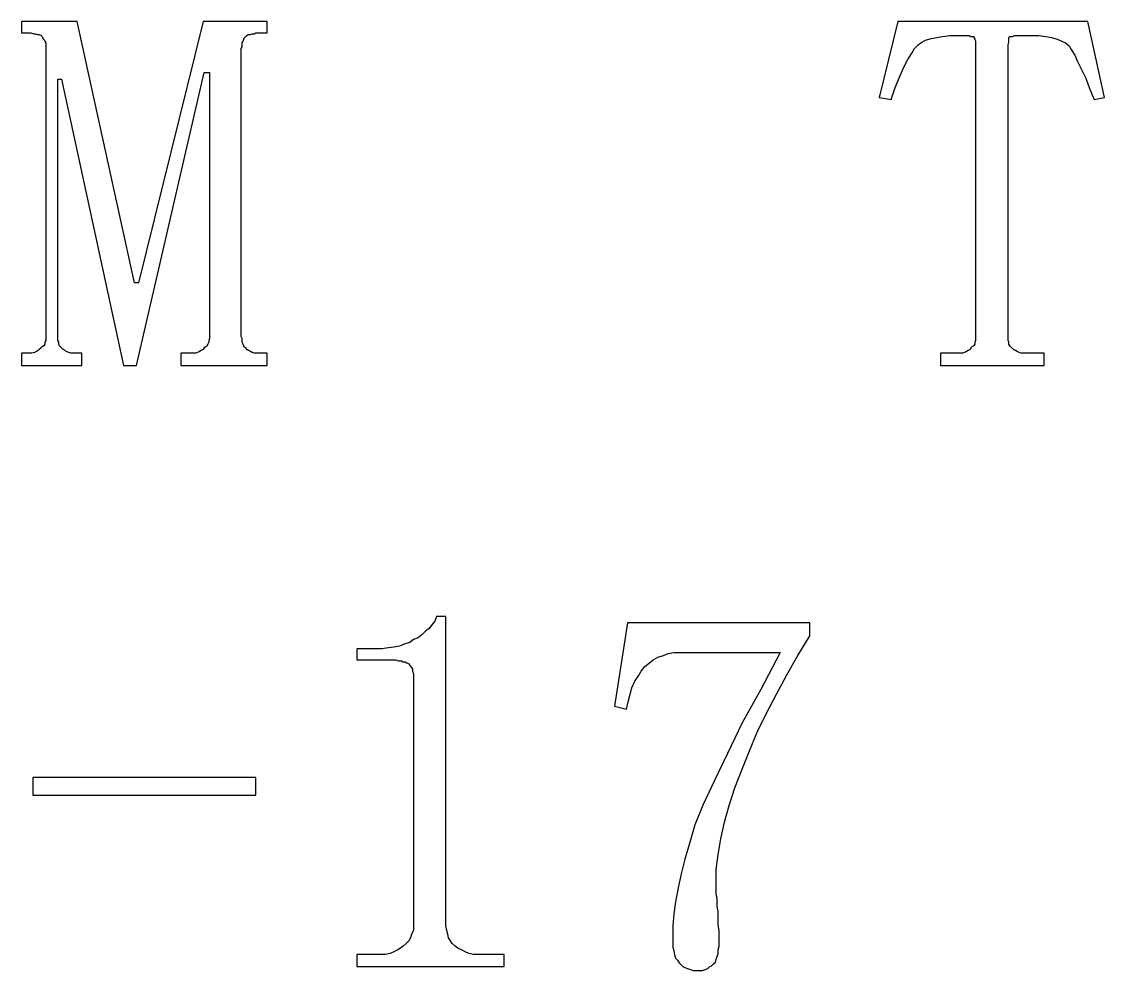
# Model space of a CAD drawing. Extents: x -210 to 210, y -160 to 160.
# Drawn here: x -156.45 to -144.76, y -139.45 to -129.21 of the extents above; entities that cross this region are included whole.
import ezdxf

# ---------------------------------------------------------------- set-up
doc = ezdxf.new("R2010")
doc.units = 0
doc.header["$MEASUREMENT"] = 0
doc.layers.get('0').update_dxf_attribs({"linetype": 'CONTINUOUS'})

msp = doc.modelspace()

# ---------------------------------------------------------------- linework, layer by layer
for points in [[(-154.07, -132.63), (-154.08, -132.61), (-154.08, -132.61), (-154.08, -129.5), (-154.08, -129.5), (-154.07, -129.48), (-154.07, -129.48), (-154.07, -129.46), (-154.07, -129.46), (-154.07, -129.44), (-154.07, -129.44), (-154.06, -129.42), (-154.06, -129.42), (-154.05, -129.4), (-154.05, -129.4), (-154.05, -129.39), (-154.05, -129.39), (-154.03, -129.37), (-154.03, -129.37), (-154.02, -129.36), (-154.02, -129.36), (-154, -129.35), (-154, -129.35), (-153.98, -129.35), (-153.98, -129.35), (-153.96, -129.34), (-153.96, -129.34), (-153.94, -129.34), (-153.94, -129.34), (-153.92, -129.33), (-153.92, -129.33), (-153.9, -129.33), (-153.9, -129.33), (-153.8, -129.33), (-153.8, -129.33), (-153.8, -129.21), (-153.8, -129.21), (-154.49, -129.21), (-154.49, -129.21), (-155.19, -132.03), (-155.19, -132.03), (-155.23, -132.03), (-155.23, -132.03), (-155.85, -129.21), (-155.85, -129.21), (-156.45, -129.21), (-156.45, -129.21), (-156.45, -129.33), (-156.45, -129.33), (-156.38, -129.33), (-156.38, -129.33), (-156.35, -129.33), (-156.35, -129.33), (-156.32, -129.34), (-156.32, -129.34), (-156.3, -129.34), (-156.3, -129.34), (-156.28, -129.35), (-156.28, -129.35), (-156.26, -129.35), (-156.26, -129.35), (-156.24, -129.36), (-156.24, -129.36), (-156.23, -129.37), (-156.23, -129.37), (-156.22, -129.39), (-156.22, -129.39), (-156.21, -129.4), (-156.21, -129.4), (-156.2, -129.42), (-156.2, -129.42), (-156.19, -129.44), (-156.19, -129.44), (-156.19, -129.46), (-156.19, -129.46), (-156.19, -129.48), (-156.19, -129.48), (-156.19, -129.5), (-156.19, -129.5), (-156.19, -132.61), (-156.19, -132.61), (-156.19, -132.63), (-156.19, -132.63), (-156.19, -132.65), (-156.19, -132.65), (-156.2, -132.67), (-156.2, -132.67), (-156.2, -132.69), (-156.2, -132.69), (-156.21, -132.71), (-156.21, -132.71), (-156.23, -132.72), (-156.23, -132.72), (-156.24, -132.73), (-156.24, -132.73), (-156.26, -132.75), (-156.26, -132.75), (-156.27, -132.76), (-156.27, -132.76), (-156.29, -132.77), (-156.29, -132.77), (-156.31, -132.78), (-156.31, -132.78), (-156.34, -132.79), (-156.34, -132.79), (-156.37, -132.79), (-156.37, -132.79), (-156.4, -132.79), (-156.4, -132.79), (-156.45, -132.79), (-156.45, -132.79), (-156.45, -132.92), (-156.45, -132.92), (-155.8, -132.92), (-155.8, -132.92), (-155.8, -132.79), (-155.8, -132.79), (-155.87, -132.79), (-155.87, -132.79), (-155.89, -132.79), (-155.89, -132.79), (-155.92, -132.79), (-155.92, -132.79), (-155.94, -132.78), (-155.94, -132.78), (-155.97, -132.77), (-155.97, -132.77), (-155.98, -132.76), (-155.98, -132.76), (-156, -132.75), (-156, -132.75), (-156.02, -132.73), (-156.02, -132.73), (-156.03, -132.72), (-156.03, -132.72), (-156.04, -132.71), (-156.04, -132.71), (-156.05, -132.69), (-156.05, -132.69), (-156.05, -132.67), (-156.05, -132.67), (-156.06, -132.65), (-156.06, -132.65), (-156.06, -132.63), (-156.06, -132.63), (-156.06, -132.61), (-156.06, -132.61), (-156.06, -129.83), (-156.06, -129.83), (-156.02, -129.83), (-156.02, -129.83), (-155.35, -132.92), (-155.35, -132.92), (-155.21, -132.92), (-155.21, -132.92), (-154.48, -129.76), (-154.48, -129.76), (-154.42, -129.76), (-154.42, -129.76), (-154.42, -132.61), (-154.42, -132.61), (-154.42, -132.63), (-154.42, -132.63), (-154.43, -132.65), (-154.43, -132.65), (-154.43, -132.67), (-154.43, -132.67), (-154.44, -132.69), (-154.44, -132.69), (-154.45, -132.71), (-154.45, -132.71), (-154.46, -132.72), (-154.46, -132.72), (-154.48, -132.73), (-154.48, -132.73), (-154.49, -132.75), (-154.49, -132.75), (-154.51, -132.76), (-154.51, -132.76), (-154.53, -132.77), (-154.53, -132.77), (-154.55, -132.78), (-154.55, -132.78), (-154.57, -132.79), (-154.57, -132.79), (-154.6, -132.79), (-154.6, -132.79), (-154.63, -132.79), (-154.63, -132.79), (-154.73, -132.79), (-154.73, -132.79), (-154.73, -132.92), (-154.73, -132.92), (-153.8, -132.92), (-153.8, -132.92), (-153.8, -132.79), (-153.8, -132.79), (-153.9, -132.79), (-153.9, -132.79), (-153.92, -132.79), (-153.92, -132.79), (-153.94, -132.79), (-153.94, -132.79), (-153.96, -132.78), (-153.96, -132.78), (-153.98, -132.77), (-153.98, -132.77), (-154, -132.76), (-154, -132.76), (-154.02, -132.75), (-154.02, -132.75), (-154.03, -132.73), (-154.03, -132.73), (-154.05, -132.72), (-154.05, -132.72), (-154.05, -132.71), (-154.05, -132.71), (-154.06, -132.69), (-154.06, -132.69), (-154.07, -132.67), (-154.07, -132.67), (-154.07, -132.65), (-154.07, -132.65), (-154.07, -132.63)], [(-146.53, -132.92), (-145.41, -132.92), (-145.41, -132.92), (-145.41, -132.79), (-145.41, -132.79), (-145.6, -132.79), (-145.6, -132.79), (-145.63, -132.79), (-145.63, -132.79), (-145.66, -132.79), (-145.66, -132.79), (-145.68, -132.78), (-145.68, -132.78), (-145.7, -132.77), (-145.7, -132.77), (-145.72, -132.76), (-145.72, -132.76), (-145.74, -132.75), (-145.74, -132.75), (-145.76, -132.73), (-145.76, -132.73), (-145.77, -132.72), (-145.77, -132.72), (-145.78, -132.71), (-145.78, -132.71), (-145.79, -132.69), (-145.79, -132.69), (-145.79, -132.67), (-145.79, -132.67), (-145.8, -132.65), (-145.8, -132.65), (-145.8, -132.63), (-145.8, -132.63), (-145.8, -132.61), (-145.8, -132.61), (-145.8, -129.6), (-145.8, -129.6), (-145.8, -129.54), (-145.8, -129.54), (-145.8, -129.5), (-145.8, -129.5), (-145.8, -129.46), (-145.8, -129.46), (-145.79, -129.43), (-145.79, -129.43), (-145.79, -129.4), (-145.79, -129.4), (-145.79, -129.38), (-145.79, -129.38), (-145.78, -129.37), (-145.78, -129.37), (-145.77, -129.37), (-145.77, -129.37), (-145.75, -129.37), (-145.75, -129.37), (-145.73, -129.36), (-145.73, -129.36), (-145.69, -129.36), (-145.69, -129.36), (-145.65, -129.36), (-145.65, -129.36), (-145.6, -129.36), (-145.6, -129.36), (-145.55, -129.36), (-145.55, -129.36), (-145.47, -129.36), (-145.47, -129.36), (-145.39, -129.37), (-145.39, -129.37), (-145.33, -129.38), (-145.33, -129.38), (-145.27, -129.4), (-145.27, -129.4), (-145.22, -129.42), (-145.22, -129.42), (-145.18, -129.44), (-145.18, -129.44), (-145.14, -129.47), (-145.14, -129.47), (-145.12, -129.51), (-145.12, -129.51), (-145.08, -129.57), (-145.08, -129.57), (-145.05, -129.64), (-145.05, -129.64), (-145.01, -129.72), (-145.01, -129.72), (-144.96, -129.82), (-144.96, -129.82), (-144.92, -129.93), (-144.92, -129.93), (-144.87, -130.05), (-144.87, -130.05), (-144.76, -130.03), (-144.76, -130.03), (-144.94, -129.21), (-144.94, -129.21), (-146.99, -129.21), (-146.99, -129.21), (-147.19, -130.03), (-147.19, -130.03), (-147.06, -130.05), (-147.06, -130.05), (-147.02, -129.92), (-147.02, -129.92), (-146.97, -129.81), (-146.97, -129.81), (-146.93, -129.71), (-146.93, -129.71), (-146.88, -129.62), (-146.88, -129.62), (-146.84, -129.55), (-146.84, -129.55), (-146.81, -129.5), (-146.81, -129.5), (-146.77, -129.46), (-146.77, -129.46), (-146.73, -129.43), (-146.73, -129.43), (-146.69, -129.41), (-146.69, -129.41), (-146.63, -129.39), (-146.63, -129.39), (-146.57, -129.38), (-146.57, -129.38), (-146.51, -129.37), (-146.51, -129.37), (-146.43, -129.36), (-146.43, -129.36), (-146.35, -129.36), (-146.35, -129.36), (-146.31, -129.36), (-146.31, -129.36), (-146.28, -129.36), (-146.28, -129.36), (-146.25, -129.36), (-146.25, -129.36), (-146.22, -129.36), (-146.22, -129.36), (-146.2, -129.37), (-146.2, -129.37), (-146.18, -129.37), (-146.18, -129.37), (-146.17, -129.37), (-146.17, -129.37), (-146.17, -129.38), (-146.17, -129.38), (-146.16, -129.4), (-146.16, -129.4), (-146.15, -129.42), (-146.15, -129.42), (-146.15, -129.45), (-146.15, -129.45), (-146.15, -129.48), (-146.15, -129.48), (-146.15, -129.52), (-146.15, -129.52), (-146.15, -129.57), (-146.15, -129.57), (-146.15, -132.61), (-146.15, -132.61), (-146.15, -132.63), (-146.15, -132.63), (-146.15, -132.65), (-146.15, -132.65), (-146.16, -132.67), (-146.16, -132.67), (-146.16, -132.69), (-146.16, -132.69), (-146.17, -132.71), (-146.17, -132.71), (-146.19, -132.72), (-146.19, -132.72), (-146.2, -132.73), (-146.2, -132.73), (-146.21, -132.75), (-146.21, -132.75), (-146.23, -132.76), (-146.23, -132.76), (-146.25, -132.77), (-146.25, -132.77), (-146.27, -132.78), (-146.27, -132.78), (-146.29, -132.79), (-146.29, -132.79), (-146.31, -132.79), (-146.31, -132.79), (-146.34, -132.79), (-146.34, -132.79), (-146.53, -132.79), (-146.53, -132.79), (-146.53, -132.92)], [(-151.87, -138.92), (-151.87, -135.63), (-151.87, -135.63), (-151.97, -135.63), (-151.97, -135.63), (-151.99, -135.68), (-151.99, -135.68), (-152.02, -135.72), (-152.02, -135.72), (-152.05, -135.76), (-152.05, -135.76), (-152.09, -135.79), (-152.09, -135.79), (-152.13, -135.83), (-152.13, -135.83), (-152.17, -135.86), (-152.17, -135.86), (-152.22, -135.88), (-152.22, -135.88), (-152.26, -135.91), (-152.26, -135.91), (-152.32, -135.93), (-152.32, -135.93), (-152.37, -135.95), (-152.37, -135.95), (-152.43, -135.96), (-152.43, -135.96), (-152.49, -135.97), (-152.49, -135.97), (-152.56, -135.98), (-152.56, -135.98), (-152.63, -135.98), (-152.63, -135.98), (-152.83, -135.98), (-152.83, -135.98), (-152.83, -136.1), (-152.83, -136.1), (-152.44, -136.1), (-152.44, -136.1), (-152.41, -136.1), (-152.41, -136.1), (-152.38, -136.11), (-152.38, -136.11), (-152.35, -136.11), (-152.35, -136.11), (-152.33, -136.12), (-152.33, -136.12), (-152.31, -136.12), (-152.31, -136.12), (-152.29, -136.13), (-152.29, -136.13), (-152.27, -136.14), (-152.27, -136.14), (-152.26, -136.16), (-152.26, -136.16), (-152.24, -136.18), (-152.24, -136.18), (-152.23, -136.2), (-152.23, -136.2), (-152.23, -136.22), (-152.23, -136.22), (-152.22, -136.25), (-152.22, -136.25), (-152.22, -136.27), (-152.22, -136.27), (-152.22, -136.3), (-152.22, -136.3), (-152.22, -138.92), (-152.22, -138.92), (-152.22, -138.97), (-152.22, -138.97), (-152.22, -139.02), (-152.22, -139.02), (-152.24, -139.06), (-152.24, -139.06), (-152.25, -139.1), (-152.25, -139.1), (-152.27, -139.13), (-152.27, -139.13), (-152.3, -139.16), (-152.3, -139.16), (-152.33, -139.19), (-152.33, -139.19), (-152.36, -139.21), (-152.36, -139.21), (-152.39, -139.23), (-152.39, -139.23), (-152.43, -139.25), (-152.43, -139.25), (-152.47, -139.27), (-152.47, -139.27), (-152.52, -139.28), (-152.52, -139.28), (-152.57, -139.28), (-152.57, -139.28), (-152.63, -139.28), (-152.63, -139.28), (-152.83, -139.28), (-152.83, -139.28), (-152.83, -139.41), (-152.83, -139.41), (-151.24, -139.41), (-151.24, -139.41), (-151.24, -139.28), (-151.24, -139.28), (-151.46, -139.28), (-151.46, -139.28), (-151.52, -139.28), (-151.52, -139.28), (-151.57, -139.28), (-151.57, -139.28), (-151.62, -139.27), (-151.62, -139.27), (-151.66, -139.25), (-151.66, -139.25), (-151.7, -139.23), (-151.7, -139.23), (-151.74, -139.21), (-151.74, -139.21), (-151.77, -139.19), (-151.77, -139.19), (-151.8, -139.16), (-151.8, -139.16), (-151.82, -139.13), (-151.82, -139.13), (-151.84, -139.1), (-151.84, -139.1), (-151.85, -139.06), (-151.85, -139.06), (-151.86, -139.02), (-151.86, -139.02), (-151.87, -138.97), (-151.87, -138.97), (-151.87, -138.92)], [(-148.07, -136.05), (-147.94, -135.84), (-147.94, -135.84), (-147.94, -135.7), (-147.94, -135.7), (-149.91, -135.7), (-149.91, -135.7), (-150.05, -136.6), (-150.05, -136.6), (-149.92, -136.63), (-149.92, -136.63), (-149.9, -136.55), (-149.9, -136.55), (-149.88, -136.47), (-149.88, -136.47), (-149.86, -136.4), (-149.86, -136.4), (-149.83, -136.33), (-149.83, -136.33), (-149.79, -136.27), (-149.79, -136.27), (-149.76, -136.22), (-149.76, -136.22), (-149.72, -136.17), (-149.72, -136.17), (-149.67, -136.13), (-149.67, -136.13), (-149.63, -136.1), (-149.63, -136.1), (-149.58, -136.07), (-149.58, -136.07), (-149.52, -136.05), (-149.52, -136.05), (-149.47, -136.03), (-149.47, -136.03), (-149.41, -136.02), (-149.41, -136.02), (-149.34, -136.02), (-149.34, -136.02), (-148.26, -136.02), (-148.26, -136.02), (-148.47, -136.42), (-148.47, -136.42), (-148.67, -136.78), (-148.67, -136.78), (-148.83, -137.11), (-148.83, -137.11), (-148.97, -137.4), (-148.97, -137.4), (-149.09, -137.66), (-149.09, -137.66), (-149.18, -137.88), (-149.18, -137.88), (-149.24, -138.08), (-149.24, -138.08), (-149.29, -138.25), (-149.29, -138.25), (-149.33, -138.41), (-149.33, -138.41), (-149.36, -138.56), (-149.36, -138.56), (-149.39, -138.71), (-149.39, -138.71), (-149.41, -138.84), (-149.41, -138.84), (-149.42, -138.97), (-149.42, -138.97), (-149.42, -139.09), (-149.42, -139.09), (-149.42, -139.15), (-149.42, -139.15), (-149.42, -139.2), (-149.42, -139.2), (-149.41, -139.24), (-149.41, -139.24), (-149.4, -139.28), (-149.4, -139.28), (-149.39, -139.32), (-149.39, -139.32), (-149.37, -139.34), (-149.37, -139.34), (-149.35, -139.37), (-149.35, -139.37), (-149.33, -139.39), (-149.33, -139.39), (-149.31, -139.41), (-149.31, -139.41), (-149.29, -139.42), (-149.29, -139.42), (-149.26, -139.43), (-149.26, -139.43), (-149.23, -139.44), (-149.23, -139.44), (-149.2, -139.45), (-149.2, -139.45), (-149.17, -139.45), (-149.17, -139.45), (-149.13, -139.45), (-149.13, -139.45), (-149.1, -139.45), (-149.1, -139.45), (-149.07, -139.44), (-149.07, -139.44), (-149.04, -139.43), (-149.04, -139.43), (-149.02, -139.41), (-149.02, -139.41), (-149, -139.4), (-149, -139.4), (-148.98, -139.38), (-148.98, -139.38), (-148.96, -139.36), (-148.96, -139.36), (-148.95, -139.33), (-148.95, -139.33), (-148.94, -139.3), (-148.94, -139.3), (-148.93, -139.27), (-148.93, -139.27), (-148.93, -139.23), (-148.93, -139.23), (-148.92, -139.19), (-148.92, -139.19), (-148.92, -139.15), (-148.92, -139.15), (-148.92, -139.08), (-148.92, -139.08), (-148.92, -139.02), (-148.92, -139.02), (-148.93, -138.96), (-148.93, -138.96), (-148.93, -138.91), (-148.93, -138.91), (-148.93, -138.86), (-148.93, -138.86), (-148.93, -138.81), (-148.93, -138.81), (-148.94, -138.76), (-148.94, -138.76), (-148.94, -138.71), (-148.94, -138.71), (-148.94, -138.67), (-148.94, -138.67), (-148.95, -138.63), (-148.95, -138.63), (-148.95, -138.6), (-148.95, -138.6), (-148.95, -138.57), (-148.95, -138.57), (-148.95, -138.53), (-148.95, -138.53), (-148.95, -138.51), (-148.95, -138.51), (-148.95, -138.36), (-148.95, -138.36), (-148.93, -138.2), (-148.93, -138.2), (-148.9, -138.03), (-148.9, -138.03), (-148.86, -137.85), (-148.86, -137.85), (-148.81, -137.67), (-148.81, -137.67), (-148.75, -137.48), (-148.75, -137.48), (-148.67, -137.28), (-148.67, -137.28), (-148.59, -137.08), (-148.59, -137.08), (-148.51, -136.88), (-148.51, -136.88), (-148.41, -136.68), (-148.41, -136.68), (-148.3, -136.47), (-148.3, -136.47), (-148.19, -136.26), (-148.19, -136.26), (-148.07, -136.05)], [(-156.33, -137.37), (-156.33, -137.56), (-156.33, -137.56), (-153.92, -137.56), (-153.92, -137.56), (-153.92, -137.37), (-153.92, -137.37), (-156.33, -137.37)]]:
    msp.add_lwpolyline(points)

doc.saveas('drawing.dxf')
